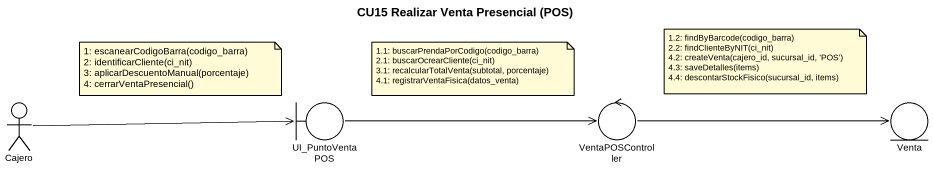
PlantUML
@startuml
title CU15 Realizar Venta Presencial (POS)
actor Cajero
boundary UI_PuntoVentaPOS
control VentaPOSController
entity Venta
Cajero -right-> UI_PuntoVentaPOS
UI_PuntoVentaPOS -right-> VentaPOSController
VentaPOSController -right-> Venta
note as N1
  1.2: findByBarcode(codigo_barra)
  2.2: findClienteByNIT(ci_nit)
  4.2: createVenta(cajero_id, sucursal_id, 'POS')
  4.3: saveDetalles(items)
  4.4: descontarStockFisico(sucursal_id, items)
end note
note as N2
  1: escanearCodigoBarra(codigo_barra)
  2: identificarCliente(ci_nit)
  3: aplicarDescuentoManual(porcentaje)
  4: cerrarVentaPresencial()
end note
note as N3
  1.1: buscarPrendaPorCodigo(codigo_barra)
  2.1: buscarOcrearCliente(ci_nit)
  3.1: recalcularTotalVenta(subtotal, porcentaje)
  4.1: registrarVentaFisica(datos_venta)
end note
@enduml
